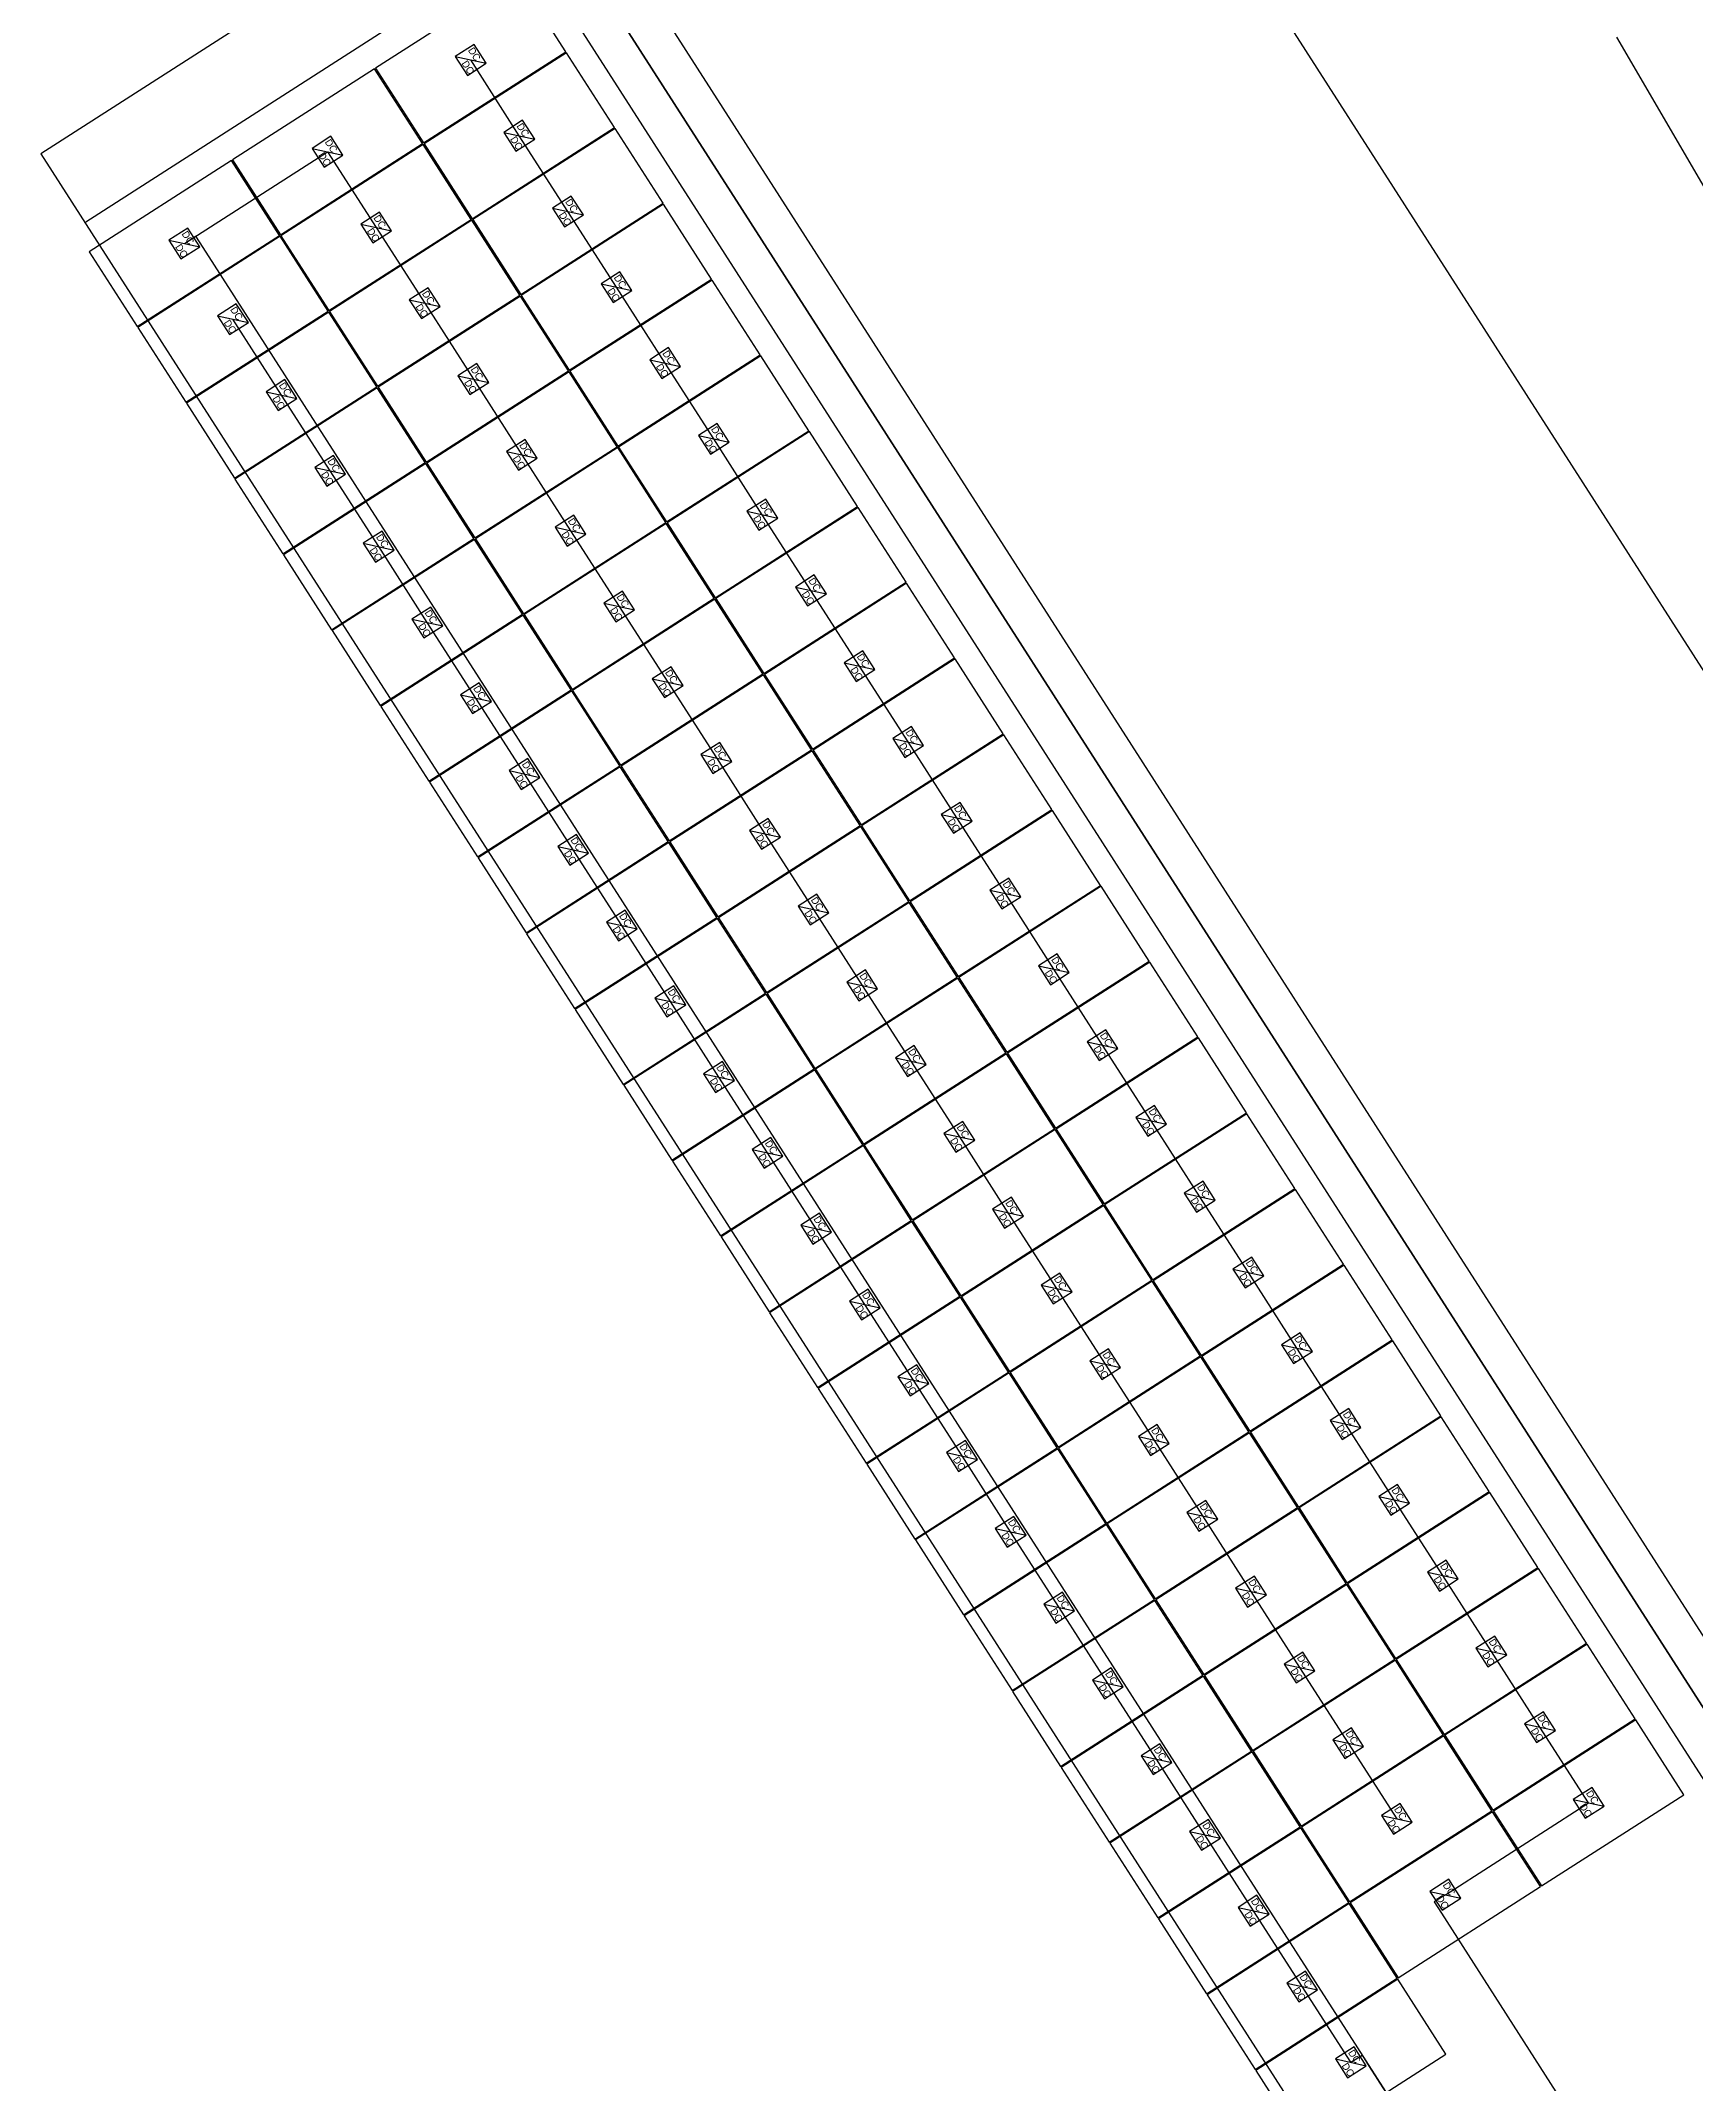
# Model space of a CAD drawing. Header units: feet. Extents: x 635 to 771, y -184 to -8.
# Drawn here: x 634.8 to 695.6, y -146.1 to -71 of the extents above; entities that cross this region are included whole.
import ezdxf

# ---------------------------------------------------------------- set-up
doc = ezdxf.new("R2010")
doc.units = ezdxf.units.FT
for name, color, linetype in [('Buildings', 7, 'CONTINUOUS'), ('Connections', 7, 'CONTINUOUS'), ('Modules', 7, 'CONTINUOUS'), ('Setbacks', 7, 'CONTINUOUS'), ('Strings', 7, 'CONTINUOUS')]:
    doc.layers.add(name, color=color, linetype=linetype)

msp = doc.modelspace()

# ---------------------------------------------------------------- linework, layer by layer
at = {"layer": 'Buildings', "color": 252}
for p, q in [((721.305, -133.751), (669.46, -52.895)), ((652.125, -64.01), (634.789, -75.126)), ((721.866, -172.778), (652.125, -64.01)), ((652.125, -64.01), (721.866, -172.778)), ((692.701, -70.841), (708.058, -97.22)), ((634.789, -75.126), (704.531, -183.893))]:
    msp.add_line(p, q, dxfattribs=at)
at = {"layer": 'Connections', "color": 91}
for p, q in [((640.063, -78.428), (640.478, -78.162)), ((640.478, -78.162), (640.743, -78.576)), ((640.743, -78.576), (686.623, -150.13)), ((686.41, -139.127), (685.996, -139.393)), ((685.996, -139.393), (686.261, -139.807)), ((686.261, -139.807), (691.057, -147.287)), ((682.934, -145.289), (683.348, -145.023)), ((683.348, -145.023), (683.614, -145.437)), ((683.614, -145.437), (686.623, -150.131))]:
    msp.add_line(p, q, dxfattribs=at)
at = {"layer": 'Modules', "color": 254}
for p, q in [((652.321, -68.626), (647.091, -71.98)), ((654.085, -71.377), (652.321, -68.626)), ((650.712, -71.112), (650.021, -71.554)), ((651.155, -71.802), (650.712, -71.112)), ((647.057, -72.001), (641.828, -75.354)), ((648.821, -74.752), (647.057, -72.001)), ((647.091, -71.98), (648.855, -74.73)), ((648.855, -74.73), (654.085, -71.377)), ((654.106, -71.413), (648.876, -74.766)), ((650.021, -71.554), (650.464, -72.245)), ((650.021, -71.554), (651.155, -71.802)), ((650.464, -72.245), (651.155, -71.802)), ((655.869, -74.164), (654.106, -71.413)), ((650.64, -77.517), (655.869, -74.164)), ((655.893, -74.196), (650.664, -77.549)), ((652.497, -73.898), (651.806, -74.341)), ((652.939, -74.589), (652.497, -73.898)), ((657.657, -76.947), (655.893, -74.196)), ((643.591, -78.105), (648.821, -74.752)), ((648.845, -74.788), (643.615, -78.141)), ((645.448, -74.486), (644.758, -74.929)), ((644.758, -74.929), (645.2, -75.62)), ((644.758, -74.929), (645.891, -75.177)), ((645.891, -75.177), (645.448, -74.486)), ((650.608, -77.538), (648.845, -74.788)), ((648.876, -74.766), (650.64, -77.517)), ((651.806, -74.341), (652.249, -75.032)), ((651.806, -74.341), (652.939, -74.589)), ((652.249, -75.032), (652.939, -74.589)), ((641.796, -75.376), (636.567, -78.729)), ((643.56, -78.126), (641.796, -75.376)), ((641.828, -75.354), (643.591, -78.105)), ((645.2, -75.62), (645.891, -75.177)), ((647.236, -77.273), (646.545, -77.716)), ((647.678, -77.964), (647.236, -77.273)), ((652.427, -80.3), (657.657, -76.947)), ((657.678, -76.983), (652.448, -80.336)), ((654.284, -76.681), (653.594, -77.124)), ((653.594, -77.124), (654.036, -77.815)), ((653.594, -77.124), (654.727, -77.372)), ((654.727, -77.372), (654.284, -76.681)), ((659.442, -79.733), (657.678, -76.983)), ((640.187, -77.861), (639.497, -78.304)), ((640.63, -78.552), (640.187, -77.861)), ((645.379, -80.892), (650.608, -77.538)), ((650.629, -77.571), (645.4, -80.924)), ((646.545, -77.716), (646.988, -78.406)), ((646.545, -77.716), (647.678, -77.964)), ((646.988, -78.406), (647.678, -77.964)), ((652.393, -80.321), (650.629, -77.571)), ((650.664, -77.549), (652.427, -80.3)), ((654.036, -77.815), (654.727, -77.372)), ((636.567, -78.729), (638.33, -81.48)), ((638.33, -81.48), (643.56, -78.126)), ((643.581, -78.159), (638.351, -81.512)), ((639.497, -78.304), (639.939, -78.994)), ((639.497, -78.304), (640.63, -78.552)), ((639.939, -78.994), (640.63, -78.552)), ((645.345, -80.909), (643.581, -78.159)), ((643.615, -78.141), (645.379, -80.892)), ((656.069, -79.468), (655.378, -79.911)), ((656.512, -80.158), (656.069, -79.468)), ((647.164, -83.675), (652.393, -80.321)), ((649.02, -80.056), (648.33, -80.499)), ((649.463, -80.747), (649.02, -80.056)), ((654.212, -83.087), (659.442, -79.733)), ((659.465, -79.769), (654.236, -83.122)), ((655.378, -79.911), (655.821, -80.601)), ((655.378, -79.911), (656.512, -80.158)), ((655.821, -80.601), (656.512, -80.158)), ((661.229, -82.52), (659.465, -79.769)), ((640.115, -84.263), (645.345, -80.909)), ((645.368, -80.945), (640.139, -84.298)), ((641.972, -80.644), (641.281, -81.087)), ((642.415, -81.335), (641.972, -80.644)), ((647.132, -83.696), (645.368, -80.945)), ((645.4, -80.924), (647.164, -83.675)), ((652.417, -80.357), (647.187, -83.71)), ((648.33, -80.499), (648.773, -81.189)), ((648.33, -80.499), (649.463, -80.747)), ((648.773, -81.189), (649.463, -80.747)), ((654.181, -83.108), (652.417, -80.357)), ((652.448, -80.336), (654.212, -83.087)), ((638.351, -81.512), (640.115, -84.263)), ((641.281, -81.087), (641.724, -81.777)), ((641.281, -81.087), (642.415, -81.335)), ((641.724, -81.777), (642.415, -81.335)), ((656, -85.873), (661.229, -82.52)), ((661.253, -82.556), (656.024, -85.909)), ((657.856, -82.255), (657.166, -82.697)), ((658.299, -82.945), (657.856, -82.255)), ((663.017, -85.307), (661.253, -82.556)), ((648.951, -86.461), (654.181, -83.108)), ((654.202, -83.144), (648.972, -86.497)), ((650.808, -82.843), (650.118, -83.285)), ((650.118, -83.285), (650.56, -83.976)), ((650.118, -83.285), (651.251, -83.533)), ((651.251, -83.533), (650.808, -82.843)), ((655.965, -85.895), (654.202, -83.144)), ((654.236, -83.122), (656, -85.873)), ((657.166, -82.697), (657.609, -83.388)), ((657.166, -82.697), (658.299, -82.945)), ((657.609, -83.388), (658.299, -82.945)), ((641.903, -87.049), (647.132, -83.696)), ((647.153, -83.732), (641.924, -87.085)), ((643.759, -83.431), (643.069, -83.873)), ((643.069, -83.873), (643.512, -84.564)), ((643.069, -83.873), (644.202, -84.121)), ((644.202, -84.121), (643.759, -83.431)), ((648.917, -86.483), (647.153, -83.732)), ((647.187, -83.71), (648.951, -86.461)), ((650.56, -83.976), (651.251, -83.533)), ((640.139, -84.298), (641.903, -87.049)), ((643.512, -84.564), (644.202, -84.121)), ((657.787, -88.66), (663.017, -85.307)), ((663.038, -85.343), (657.808, -88.696)), ((659.644, -85.041), (658.954, -85.484)), ((658.954, -85.484), (659.396, -86.174)), ((658.954, -85.484), (660.087, -85.732)), ((660.087, -85.732), (659.644, -85.041)), ((664.802, -88.093), (663.038, -85.343)), ((645.544, -86.217), (644.854, -86.66)), ((645.987, -86.908), (645.544, -86.217)), ((650.736, -89.248), (655.965, -85.895)), ((655.989, -85.931), (650.76, -89.284)), ((652.593, -85.629), (651.902, -86.072)), ((651.902, -86.072), (652.345, -86.763)), ((651.902, -86.072), (653.035, -86.32)), ((652.345, -86.763), (653.035, -86.32)), ((653.035, -86.32), (652.593, -85.629)), ((657.753, -88.681), (655.989, -85.931)), ((656.024, -85.909), (657.787, -88.66)), ((659.396, -86.174), (660.087, -85.732)), ((641.924, -87.085), (643.687, -89.836)), ((643.687, -89.836), (648.917, -86.483)), ((648.941, -86.519), (643.711, -89.872)), ((644.854, -86.66), (645.296, -87.351)), ((644.854, -86.66), (645.987, -86.908)), ((645.296, -87.351), (645.987, -86.908)), ((650.705, -89.269), (648.941, -86.519)), ((648.972, -86.497), (650.736, -89.248)), ((661.429, -87.828), (660.738, -88.271)), ((661.872, -88.518), (661.429, -87.828)), ((654.38, -88.416), (653.69, -88.859)), ((654.823, -89.106), (654.38, -88.416)), ((659.572, -91.447), (664.802, -88.093)), ((664.825, -88.126), (659.596, -91.479)), ((660.738, -88.271), (661.181, -88.961)), ((660.738, -88.271), (661.872, -88.518)), ((661.181, -88.961), (661.872, -88.518)), ((666.589, -90.876), (664.825, -88.126)), ((645.475, -92.623), (650.705, -89.269)), ((650.725, -89.305), (645.496, -92.658)), ((647.332, -89.004), (646.641, -89.447)), ((647.774, -89.694), (647.332, -89.004)), ((652.489, -92.056), (650.725, -89.305)), ((650.76, -89.284), (652.524, -92.035)), ((652.524, -92.035), (657.753, -88.681)), ((657.777, -88.717), (652.547, -92.07)), ((653.69, -88.859), (654.133, -89.549)), ((653.69, -88.859), (654.823, -89.106)), ((654.133, -89.549), (654.823, -89.106)), ((659.541, -91.468), (657.777, -88.717)), ((657.808, -88.696), (659.572, -91.447)), ((643.711, -89.872), (645.475, -92.623)), ((646.641, -89.447), (647.084, -90.137)), ((646.641, -89.447), (647.774, -89.694)), ((647.084, -90.137), (647.774, -89.694)), ((663.216, -90.611), (662.526, -91.054)), ((663.659, -91.301), (663.216, -90.611)), ((654.311, -94.821), (659.541, -91.468)), ((659.562, -91.5), (654.332, -94.853)), ((656.168, -91.203), (655.477, -91.645)), ((656.611, -91.893), (656.168, -91.203)), ((661.325, -94.251), (659.562, -91.5)), ((659.596, -91.479), (661.36, -94.23)), ((661.36, -94.23), (666.589, -90.876)), ((666.61, -90.912), (661.381, -94.265)), ((662.526, -91.054), (662.969, -91.744)), ((662.526, -91.054), (663.659, -91.301)), ((662.969, -91.744), (663.659, -91.301)), ((668.374, -93.663), (666.61, -90.912)), ((647.26, -95.409), (652.489, -92.056)), ((652.513, -92.088), (647.284, -95.441)), ((649.116, -91.791), (648.426, -92.233)), ((648.426, -92.233), (648.869, -92.924)), ((648.426, -92.233), (649.559, -92.481)), ((649.559, -92.481), (649.116, -91.791)), ((654.277, -94.839), (652.513, -92.088)), ((652.547, -92.07), (654.311, -94.821)), ((655.477, -91.645), (655.92, -92.336)), ((655.477, -91.645), (656.611, -91.893)), ((655.92, -92.336), (656.611, -91.893)), ((645.496, -92.658), (647.26, -95.409)), ((648.869, -92.924), (649.559, -92.481)), ((663.144, -97.016), (668.374, -93.663)), ((668.398, -93.699), (663.168, -97.052)), ((665.001, -93.398), (664.311, -93.84)), ((664.311, -93.84), (664.753, -94.531)), ((664.311, -93.84), (665.444, -94.088)), ((665.444, -94.088), (665.001, -93.398)), ((670.161, -96.45), (668.398, -93.699)), ((650.904, -94.574), (650.214, -95.016)), ((651.347, -95.264), (650.904, -94.574)), ((656.096, -97.604), (661.325, -94.251)), ((661.349, -94.287), (656.12, -97.64)), ((657.953, -93.986), (657.262, -94.428)), ((657.262, -94.428), (657.705, -95.119)), ((657.262, -94.428), (658.395, -94.676)), ((658.395, -94.676), (657.953, -93.986)), ((663.113, -97.038), (661.349, -94.287)), ((661.381, -94.265), (663.144, -97.016)), ((664.753, -94.531), (665.444, -94.088)), ((649.047, -98.192), (654.277, -94.839)), ((654.301, -94.875), (649.071, -98.228)), ((650.214, -95.016), (650.656, -95.707)), ((650.214, -95.016), (651.347, -95.264)), ((650.656, -95.707), (651.347, -95.264)), ((656.064, -97.626), (654.301, -94.875)), ((654.332, -94.853), (656.096, -97.604)), ((657.705, -95.119), (658.395, -94.676)), ((647.284, -95.441), (649.047, -98.192)), ((659.74, -96.772), (659.05, -97.215)), ((660.183, -97.463), (659.74, -96.772)), ((664.932, -99.803), (670.161, -96.45)), ((670.182, -96.485), (664.953, -99.839)), ((666.789, -96.184), (666.098, -96.627)), ((666.098, -96.627), (666.541, -97.317)), ((666.098, -96.627), (667.231, -96.875)), ((667.231, -96.875), (666.789, -96.184)), ((671.946, -99.236), (670.182, -96.485)), ((652.692, -97.36), (652.001, -97.803)), ((653.134, -98.051), (652.692, -97.36)), ((657.883, -100.391), (663.113, -97.038)), ((663.134, -97.073), (657.904, -100.427)), ((659.05, -97.215), (659.492, -97.905)), ((659.05, -97.215), (660.183, -97.463)), ((659.492, -97.905), (660.183, -97.463)), ((664.898, -99.824), (663.134, -97.073)), ((663.168, -97.052), (664.932, -99.803)), ((666.541, -97.317), (667.231, -96.875)), ((649.071, -98.228), (650.835, -100.979)), ((650.835, -100.979), (656.064, -97.626)), ((656.085, -97.661), (650.856, -101.015)), ((652.001, -97.803), (652.444, -98.493)), ((652.001, -97.803), (653.134, -98.051)), ((652.444, -98.493), (653.134, -98.051)), ((657.849, -100.412), (656.085, -97.661)), ((656.12, -97.64), (657.883, -100.391)), ((668.573, -98.971), (667.883, -99.414)), ((669.016, -99.661), (668.573, -98.971)), ((659.668, -103.177), (664.898, -99.824)), ((661.525, -99.559), (660.834, -100.002)), ((661.968, -100.249), (661.525, -99.559)), ((664.953, -99.839), (666.717, -102.589)), ((666.717, -102.589), (671.946, -99.236)), ((671.97, -99.272), (666.74, -102.625)), ((667.883, -99.414), (668.326, -100.104)), ((667.883, -99.414), (669.016, -99.661)), ((668.326, -100.104), (669.016, -99.661)), ((673.734, -102.023), (671.97, -99.272)), ((652.62, -103.765), (657.849, -100.412)), ((657.873, -100.448), (652.643, -103.801)), ((654.476, -100.147), (653.786, -100.59)), ((653.786, -100.59), (654.229, -101.28)), ((653.786, -100.59), (654.919, -100.837)), ((654.919, -100.837), (654.476, -100.147)), ((659.637, -103.199), (657.873, -100.448)), ((657.904, -100.427), (659.668, -103.177)), ((664.921, -99.86), (659.692, -103.213)), ((660.834, -100.002), (661.277, -100.692)), ((660.834, -100.002), (661.968, -100.249)), ((661.277, -100.692), (661.968, -100.249)), ((666.685, -102.611), (664.921, -99.86)), ((650.856, -101.015), (652.62, -103.765)), ((654.229, -101.28), (654.919, -100.837)), ((668.504, -105.376), (673.734, -102.023)), ((673.755, -102.055), (668.525, -105.408)), ((670.361, -101.757), (669.671, -102.2)), ((670.804, -102.448), (670.361, -101.757)), ((675.518, -104.806), (673.755, -102.055)), ((661.456, -105.964), (666.685, -102.611)), ((666.706, -102.647), (661.477, -106)), ((663.312, -102.346), (662.622, -102.788)), ((662.622, -102.788), (663.065, -103.479)), ((662.622, -102.788), (663.755, -103.036)), ((663.755, -103.036), (663.312, -102.346)), ((668.47, -105.398), (666.706, -102.647)), ((666.74, -102.625), (668.504, -105.376)), ((669.671, -102.2), (670.113, -102.891)), ((669.671, -102.2), (670.804, -102.448)), ((670.113, -102.891), (670.804, -102.448)), ((654.407, -106.552), (659.637, -103.199)), ((659.658, -103.235), (654.428, -106.588)), ((656.264, -102.934), (655.573, -103.376)), ((655.573, -103.376), (656.016, -104.067)), ((655.573, -103.376), (656.707, -103.624)), ((656.707, -103.624), (656.264, -102.934)), ((661.421, -105.986), (659.658, -103.235)), ((659.692, -103.213), (661.456, -105.964)), ((663.065, -103.479), (663.755, -103.036)), ((652.643, -103.801), (654.407, -106.552)), ((656.016, -104.067), (656.707, -103.624)), ((670.289, -108.159), (675.518, -104.806)), ((675.542, -104.842), (670.313, -108.195)), ((672.146, -104.54), (671.455, -104.983)), ((671.455, -104.983), (671.898, -105.674)), ((671.455, -104.983), (672.588, -105.231)), ((672.588, -105.231), (672.146, -104.54)), ((677.306, -107.593), (675.542, -104.842)), ((658.049, -105.72), (657.358, -106.163)), ((658.491, -106.411), (658.049, -105.72)), ((663.24, -108.751), (668.47, -105.398)), ((668.494, -105.43), (663.264, -108.783)), ((665.097, -105.132), (664.407, -105.575)), ((664.407, -105.575), (664.849, -106.265)), ((664.407, -105.575), (665.54, -105.823)), ((664.849, -106.265), (665.54, -105.823)), ((665.54, -105.823), (665.097, -105.132)), ((670.258, -108.181), (668.494, -105.43)), ((668.525, -105.408), (670.289, -108.159)), ((671.898, -105.674), (672.588, -105.231)), ((654.428, -106.588), (656.192, -109.339)), ((656.192, -109.339), (661.421, -105.986)), ((661.445, -106.018), (656.216, -109.371)), ((657.358, -106.163), (657.801, -106.853)), ((657.358, -106.163), (658.491, -106.411)), ((657.801, -106.853), (658.491, -106.411)), ((663.209, -108.769), (661.445, -106.018)), ((661.477, -106), (663.24, -108.751)), ((673.933, -107.327), (673.243, -107.77)), ((674.376, -108.018), (673.933, -107.327)), ((666.885, -107.915), (666.194, -108.358)), ((667.327, -108.606), (666.885, -107.915)), ((672.077, -110.946), (677.306, -107.593)), ((677.33, -107.628), (672.1, -110.982)), ((673.243, -107.77), (673.686, -108.46)), ((673.243, -107.77), (674.376, -108.018)), ((673.686, -108.46), (674.376, -108.018)), ((679.094, -110.379), (677.33, -107.628)), ((657.98, -112.122), (663.209, -108.769)), ((663.23, -108.804), (658, -112.158)), ((659.836, -108.503), (659.146, -108.946)), ((660.279, -109.194), (659.836, -108.503)), ((664.994, -111.555), (663.23, -108.804)), ((663.264, -108.783), (665.028, -111.534)), ((665.028, -111.534), (670.258, -108.181)), ((670.278, -108.216), (665.049, -111.57)), ((666.194, -108.358), (666.637, -109.048)), ((666.194, -108.358), (667.327, -108.606)), ((666.637, -109.048), (667.327, -108.606)), ((672.042, -110.967), (670.278, -108.216)), ((670.313, -108.195), (672.077, -110.946)), ((656.216, -109.371), (657.98, -112.122)), ((659.146, -108.946), (659.589, -109.636)), ((659.146, -108.946), (660.279, -109.194)), ((659.589, -109.636), (660.279, -109.194)), ((675.721, -110.114), (675.03, -110.556)), ((676.164, -110.804), (675.721, -110.114)), ((666.813, -114.32), (672.042, -110.967)), ((672.066, -111.003), (666.837, -114.356)), ((668.669, -110.702), (667.979, -111.144)), ((669.112, -111.392), (668.669, -110.702)), ((673.83, -113.754), (672.066, -111.003)), ((672.1, -110.982), (673.864, -113.732)), ((673.864, -113.732), (679.094, -110.379)), ((679.115, -110.415), (673.885, -113.768)), ((675.03, -110.556), (675.473, -111.247)), ((675.03, -110.556), (676.164, -110.804)), ((675.473, -111.247), (676.164, -110.804)), ((680.878, -113.166), (679.115, -110.415)), ((659.764, -114.908), (664.994, -111.555)), ((665.018, -111.591), (659.788, -114.944)), ((661.621, -111.29), (660.93, -111.732)), ((660.93, -111.732), (661.373, -112.423)), ((660.93, -111.732), (662.064, -111.98)), ((662.064, -111.98), (661.621, -111.29)), ((666.781, -114.342), (665.018, -111.591)), ((665.049, -111.57), (666.813, -114.32)), ((667.979, -111.144), (668.422, -111.835)), ((667.979, -111.144), (669.112, -111.392)), ((668.422, -111.835), (669.112, -111.392)), ((658, -112.158), (659.764, -114.908)), ((661.373, -112.423), (662.064, -111.98)), ((675.649, -116.519), (680.878, -113.166)), ((680.902, -113.202), (675.673, -116.555)), ((677.506, -112.9), (676.815, -113.343)), ((676.815, -113.343), (677.258, -114.034)), ((676.815, -113.343), (677.948, -113.591)), ((677.948, -113.591), (677.506, -112.9)), ((682.666, -115.952), (680.902, -113.202)), ((663.409, -114.076), (662.718, -114.519)), ((663.851, -114.767), (663.409, -114.076)), ((668.6, -117.107), (673.83, -113.754)), ((673.854, -113.79), (668.624, -117.143)), ((670.457, -113.488), (669.767, -113.931)), ((669.767, -113.931), (670.209, -114.622)), ((669.767, -113.931), (670.9, -114.179)), ((670.9, -114.179), (670.457, -113.488)), ((675.617, -116.54), (673.854, -113.79)), ((673.885, -113.768), (675.649, -116.519)), ((677.258, -114.034), (677.948, -113.591)), ((661.552, -117.695), (666.781, -114.342)), ((666.802, -114.378), (661.573, -117.731)), ((662.718, -114.519), (663.161, -115.21)), ((662.718, -114.519), (663.851, -114.767)), ((663.161, -115.21), (663.851, -114.767)), ((668.566, -117.128), (666.802, -114.378)), ((666.837, -114.356), (668.6, -117.107)), ((670.209, -114.622), (670.9, -114.179)), ((659.788, -114.944), (661.552, -117.695)), ((672.245, -116.275), (671.554, -116.718)), ((672.687, -116.966), (672.245, -116.275)), ((677.436, -119.306), (682.666, -115.952)), ((682.687, -115.985), (677.457, -119.338)), ((679.293, -115.687), (678.603, -116.13)), ((678.603, -116.13), (679.045, -116.82)), ((678.603, -116.13), (679.736, -116.378)), ((679.736, -116.378), (679.293, -115.687)), ((684.451, -118.735), (682.687, -115.985)), ((665.193, -116.863), (664.503, -117.306)), ((665.636, -117.554), (665.193, -116.863)), ((670.388, -119.894), (675.617, -116.54)), ((675.638, -116.573), (670.409, -119.926)), ((671.554, -116.718), (671.997, -117.408)), ((671.554, -116.718), (672.687, -116.966)), ((671.997, -117.408), (672.687, -116.966)), ((677.402, -119.323), (675.638, -116.573)), ((675.673, -116.555), (677.436, -119.306)), ((679.045, -116.82), (679.736, -116.378)), ((661.573, -117.731), (663.337, -120.482)), ((663.337, -120.482), (668.566, -117.128)), ((668.59, -117.164), (663.36, -120.517)), ((664.503, -117.306), (664.945, -117.996)), ((664.503, -117.306), (665.636, -117.554)), ((664.945, -117.996), (665.636, -117.554)), ((670.354, -119.915), (668.59, -117.164)), ((668.624, -117.143), (670.388, -119.894)), ((681.078, -118.47), (680.387, -118.913)), ((681.521, -119.16), (681.078, -118.47)), ((672.173, -122.677), (677.402, -119.323)), ((677.426, -119.359), (672.196, -122.712)), ((674.029, -119.058), (673.339, -119.501)), ((674.472, -119.749), (674.029, -119.058)), ((679.19, -122.11), (677.426, -119.359)), ((677.457, -119.338), (679.221, -122.089)), ((679.221, -122.089), (684.451, -118.735)), ((684.474, -118.771), (679.245, -122.124)), ((680.387, -118.913), (680.83, -119.603)), ((680.387, -118.913), (681.521, -119.16)), ((680.83, -119.603), (681.521, -119.16)), ((686.238, -121.522), (684.474, -118.771)), ((665.124, -123.268), (670.354, -119.915)), ((670.377, -119.947), (665.148, -123.3)), ((666.981, -119.65), (666.29, -120.092)), ((666.29, -120.092), (666.733, -120.783)), ((666.29, -120.092), (667.424, -120.34)), ((667.424, -120.34), (666.981, -119.65)), ((672.141, -122.698), (670.377, -119.947)), ((670.409, -119.926), (672.173, -122.677)), ((673.339, -119.501), (673.782, -120.191)), ((673.339, -119.501), (674.472, -119.749)), ((673.782, -120.191), (674.472, -119.749)), ((663.36, -120.517), (665.124, -123.268)), ((666.733, -120.783), (667.424, -120.34)), ((681.009, -124.875), (686.238, -121.522)), ((686.259, -121.558), (681.03, -124.911)), ((682.865, -121.257), (682.175, -121.699)), ((683.308, -121.947), (682.865, -121.257)), ((688.023, -124.309), (686.259, -121.558)), ((673.96, -125.463), (679.19, -122.11)), ((679.211, -122.146), (673.981, -125.499)), ((675.817, -121.845), (675.126, -122.287)), ((675.126, -122.287), (675.569, -122.978)), ((675.126, -122.287), (676.26, -122.535)), ((676.26, -122.535), (675.817, -121.845)), ((680.974, -124.897), (679.211, -122.146)), ((679.245, -122.124), (681.009, -124.875)), ((682.175, -121.699), (682.618, -122.39)), ((682.175, -121.699), (683.308, -121.947)), ((682.618, -122.39), (683.308, -121.947)), ((666.912, -126.051), (672.141, -122.698)), ((672.162, -122.734), (666.933, -126.087)), ((668.768, -122.433), (668.078, -122.875)), ((668.078, -122.875), (668.521, -123.566)), ((668.078, -122.875), (669.211, -123.123)), ((668.521, -123.566), (669.211, -123.123)), ((669.211, -123.123), (668.768, -122.433)), ((673.926, -125.485), (672.162, -122.734)), ((672.196, -122.712), (673.96, -125.463)), ((675.569, -122.978), (676.26, -122.535)), ((665.148, -123.3), (666.912, -126.051)), ((682.793, -127.662), (688.023, -124.309)), ((688.047, -124.345), (682.817, -127.698)), ((684.65, -124.043), (683.96, -124.486)), ((683.96, -124.486), (684.402, -125.176)), ((683.96, -124.486), (685.093, -124.734)), ((685.093, -124.734), (684.65, -124.043)), ((689.811, -127.095), (688.047, -124.345)), ((670.553, -125.219), (669.863, -125.662)), ((670.996, -125.91), (670.553, -125.219)), ((675.745, -128.25), (680.974, -124.897)), ((680.998, -124.933), (675.769, -128.286)), ((677.602, -124.631), (676.911, -125.074)), ((676.911, -125.074), (677.354, -125.765)), ((676.911, -125.074), (678.044, -125.322)), ((677.354, -125.765), (678.044, -125.322)), ((678.044, -125.322), (677.602, -124.631)), ((682.762, -127.683), (680.998, -124.933)), ((681.03, -124.911), (682.793, -127.662)), ((684.402, -125.176), (685.093, -124.734)), ((666.933, -126.087), (668.696, -128.838)), ((668.696, -128.838), (673.926, -125.485)), ((673.95, -125.521), (668.72, -128.874)), ((669.863, -125.662), (670.305, -126.353)), ((669.863, -125.662), (670.996, -125.91)), ((670.305, -126.353), (670.996, -125.91)), ((675.714, -128.271), (673.95, -125.521)), ((673.981, -125.499), (675.745, -128.25)), ((686.438, -126.83), (685.747, -127.273)), ((686.88, -127.52), (686.438, -126.83)), ((679.389, -127.418), (678.699, -127.861)), ((679.832, -128.108), (679.389, -127.418)), ((684.581, -130.449), (689.811, -127.095)), ((689.831, -127.131), (684.602, -130.484)), ((685.747, -127.273), (686.19, -127.963)), ((685.747, -127.273), (686.88, -127.52)), ((686.19, -127.963), (686.88, -127.52)), ((691.595, -129.882), (689.831, -127.131)), ((670.484, -131.625), (675.714, -128.271)), ((675.734, -128.307), (670.505, -131.66)), ((672.341, -128.006), (671.65, -128.449)), ((672.783, -128.696), (672.341, -128.006)), ((677.498, -131.058), (675.734, -128.307)), ((675.769, -128.286), (677.533, -131.037)), ((677.533, -131.037), (682.762, -127.683)), ((682.783, -127.719), (677.553, -131.072)), ((678.699, -127.861), (679.141, -128.551)), ((678.699, -127.861), (679.832, -128.108)), ((679.141, -128.551), (679.832, -128.108)), ((684.547, -130.47), (682.783, -127.719)), ((682.817, -127.698), (684.581, -130.449)), ((668.72, -128.874), (670.484, -131.625)), ((671.65, -128.449), (672.093, -129.139)), ((671.65, -128.449), (672.783, -128.696)), ((672.093, -129.139), (672.783, -128.696)), ((686.366, -133.235), (691.595, -129.882)), ((688.222, -129.617), (687.532, -130.059)), ((688.665, -130.307), (688.222, -129.617)), ((679.317, -133.823), (684.547, -130.47)), ((684.571, -130.502), (679.341, -133.855)), ((681.174, -130.205), (680.483, -130.647)), ((681.617, -130.895), (681.174, -130.205)), ((686.334, -133.253), (684.571, -130.502)), ((684.602, -130.484), (686.366, -133.235)), ((691.619, -129.914), (686.389, -133.267)), ((687.532, -130.059), (687.975, -130.75)), ((687.532, -130.059), (688.665, -130.307)), ((687.975, -130.75), (688.665, -130.307)), ((693.383, -132.665), (691.619, -129.914)), ((672.269, -134.411), (677.498, -131.058)), ((677.522, -131.094), (672.292, -134.447)), ((674.125, -130.793), (673.435, -131.235)), ((673.435, -131.235), (673.878, -131.926)), ((673.435, -131.235), (674.568, -131.483)), ((674.568, -131.483), (674.125, -130.793)), ((679.286, -133.845), (677.522, -131.094)), ((677.553, -131.072), (679.317, -133.823)), ((680.483, -130.647), (680.926, -131.338)), ((680.483, -130.647), (681.617, -130.895)), ((680.926, -131.338), (681.617, -130.895)), ((670.505, -131.66), (672.269, -134.411)), ((673.878, -131.926), (674.568, -131.483)), ((688.153, -136.018), (693.383, -132.665)), ((693.407, -132.701), (688.177, -136.054)), ((690.01, -132.4), (689.32, -132.842)), ((689.32, -132.842), (689.762, -133.533)), ((689.32, -132.842), (690.453, -133.09)), ((690.453, -133.09), (690.01, -132.4)), ((695.17, -135.452), (693.407, -132.701)), ((675.913, -133.579), (675.223, -134.022)), ((676.356, -134.27), (675.913, -133.579)), ((681.105, -136.606), (686.334, -133.253)), ((686.355, -133.289), (681.126, -136.642)), ((682.962, -132.988), (682.271, -133.43)), ((682.271, -133.43), (682.714, -134.121)), ((682.271, -133.43), (683.404, -133.678)), ((683.404, -133.678), (682.962, -132.988)), ((688.119, -136.04), (686.355, -133.289)), ((686.389, -133.267), (688.153, -136.018)), ((689.762, -133.533), (690.453, -133.09)), ((674.056, -137.198), (679.286, -133.845)), ((679.307, -133.877), (674.077, -137.23)), ((675.223, -134.022), (675.665, -134.712)), ((675.223, -134.022), (676.356, -134.27)), ((675.665, -134.712), (676.356, -134.27)), ((681.071, -136.628), (679.307, -133.877)), ((679.341, -133.855), (681.105, -136.606)), ((682.714, -134.121), (683.404, -133.678)), ((672.292, -134.447), (674.056, -137.198)), ((684.746, -135.774), (684.056, -136.217)), ((685.189, -136.465), (684.746, -135.774)), ((689.941, -138.805), (695.17, -135.452)), ((691.798, -135.186), (691.107, -135.629)), ((691.107, -135.629), (691.55, -136.319)), ((691.107, -135.629), (692.24, -135.877)), ((691.55, -136.319), (692.24, -135.877)), ((692.24, -135.877), (691.798, -135.186)), ((675.841, -139.981), (681.071, -136.628)), ((677.698, -136.362), (677.007, -136.805)), ((678.14, -137.053), (677.698, -136.362)), ((681.126, -136.642), (682.889, -139.393)), ((682.889, -139.393), (688.119, -136.04)), ((688.143, -136.075), (682.913, -139.429)), ((684.056, -136.217), (684.498, -136.907)), ((684.056, -136.217), (685.189, -136.465)), ((684.498, -136.907), (685.189, -136.465)), ((689.907, -138.826), (688.143, -136.075)), ((688.177, -136.054), (689.941, -138.805)), ((674.077, -137.23), (675.841, -139.981)), ((681.094, -136.663), (675.865, -140.017)), ((677.007, -136.805), (677.45, -137.495)), ((677.007, -136.805), (678.14, -137.053)), ((677.45, -137.495), (678.14, -137.053)), ((682.858, -139.414), (681.094, -136.663)), ((684.677, -142.179), (689.907, -138.826)), ((686.534, -138.561), (685.843, -139.004)), ((686.977, -139.251), (686.534, -138.561)), ((677.629, -142.767), (682.858, -139.414)), ((682.879, -139.45), (677.649, -142.803)), ((679.485, -139.149), (678.795, -139.592)), ((678.795, -139.592), (679.238, -140.282)), ((678.795, -139.592), (679.928, -139.839)), ((679.928, -139.839), (679.485, -139.149)), ((684.643, -142.201), (682.879, -139.45)), ((682.913, -139.429), (684.677, -142.179)), ((685.843, -139.004), (686.286, -139.694)), ((685.843, -139.004), (686.977, -139.251)), ((686.286, -139.694), (686.977, -139.251)), ((675.865, -140.017), (677.629, -142.767)), ((679.238, -140.282), (679.928, -139.839)), ((679.413, -145.554), (684.643, -142.201)), ((684.667, -142.237), (679.437, -145.59)), ((681.27, -141.936), (680.58, -142.378)), ((680.58, -142.378), (681.022, -143.069)), ((680.58, -142.378), (681.713, -142.626)), ((681.022, -143.069), (681.713, -142.626)), ((681.713, -142.626), (681.27, -141.936)), ((686.43, -144.988), (684.667, -142.237)), ((677.649, -142.803), (679.413, -145.554)), ((683.058, -144.722), (682.367, -145.165)), ((683.5, -145.413), (683.058, -144.722)), ((679.437, -145.59), (681.201, -148.341)), ((681.201, -148.341), (686.43, -144.988)), ((682.367, -145.165), (682.81, -145.855)), ((682.367, -145.165), (683.5, -145.413)), ((682.81, -145.855), (683.5, -145.413))]:
    msp.add_line(p, q, dxfattribs=at)
at = {"layer": 'Setbacks', "color": 2}
for p, q in [((654.935, -65.776), (721.435, -169.487)), ((652.557, -67.301), (636.438, -77.636)), ((719.056, -171.012), (652.557, -67.301))]:
    msp.add_line(p, q, dxfattribs=at)
at = {"layer": 'Strings', "color": 11}
for p, q in [((652.373, -74.465), (650.588, -71.678)), ((640.063, -78.428), (645.324, -75.053)), ((645.324, -75.053), (647.112, -77.84)), ((654.16, -77.248), (652.373, -74.465)), ((655.945, -80.035), (654.16, -77.248)), ((647.112, -77.84), (648.897, -80.623)), ((657.733, -82.821), (655.945, -80.035)), ((648.897, -80.623), (650.684, -83.409)), ((643.636, -83.997), (641.848, -81.211)), ((659.52, -85.608), (657.733, -82.821)), ((645.42, -86.784), (643.636, -83.997)), ((650.684, -83.409), (652.469, -86.196)), ((652.469, -86.196), (654.256, -88.983)), ((661.305, -88.395), (659.52, -85.608)), ((647.208, -89.571), (645.42, -86.784)), ((663.093, -91.178), (661.305, -88.395)), ((654.256, -88.983), (656.044, -91.769)), ((648.993, -92.357), (647.208, -89.571)), ((664.877, -93.964), (663.093, -91.178)), ((656.044, -91.769), (657.829, -94.552)), ((650.78, -95.14), (648.993, -92.357)), ((657.829, -94.552), (659.616, -97.339)), ((666.665, -96.751), (664.877, -93.964)), ((652.568, -97.927), (650.78, -95.14)), ((668.45, -99.537), (666.665, -96.751)), ((659.616, -97.339), (661.401, -100.125)), ((654.352, -100.713), (652.568, -97.927)), ((670.237, -102.324), (668.45, -99.537)), ((661.401, -100.125), (663.189, -102.912)), ((656.14, -103.5), (654.352, -100.713)), ((672.022, -105.107), (670.237, -102.324)), ((657.925, -106.287), (656.14, -103.5)), ((663.189, -102.912), (664.973, -105.699)), ((673.809, -107.894), (672.022, -105.107)), ((664.973, -105.699), (666.761, -108.482)), ((659.712, -109.07), (657.925, -106.287)), ((675.597, -110.68), (673.809, -107.894)), ((666.761, -108.482), (668.546, -111.268)), ((661.497, -111.856), (659.712, -109.07)), ((677.382, -113.467), (675.597, -110.68)), ((663.285, -114.643), (661.497, -111.856)), ((668.546, -111.268), (670.333, -114.055)), ((670.333, -114.055), (672.121, -116.842)), ((679.169, -116.254), (677.382, -113.467)), ((665.069, -117.43), (663.285, -114.643)), ((680.954, -119.037), (679.169, -116.254)), ((672.121, -116.842), (673.905, -119.625)), ((666.857, -120.216), (665.069, -117.43)), ((682.742, -121.823), (680.954, -119.037)), ((673.905, -119.625), (675.693, -122.411)), ((668.645, -122.999), (666.857, -120.216)), ((684.526, -124.61), (682.742, -121.823)), ((670.429, -125.786), (668.645, -122.999)), ((675.693, -122.411), (677.478, -125.198)), ((686.314, -127.397), (684.526, -124.61)), ((677.478, -125.198), (679.265, -127.985)), ((672.217, -128.573), (670.429, -125.786)), ((688.099, -130.183), (686.314, -127.397)), ((679.265, -127.985), (681.05, -130.771)), ((674.002, -131.359), (672.217, -128.573)), ((689.886, -132.966), (688.099, -130.183)), ((675.789, -134.146), (674.002, -131.359)), ((681.05, -130.771), (682.838, -133.554)), ((682.838, -133.554), (684.622, -136.341)), ((691.674, -135.753), (689.886, -132.966)), ((677.574, -136.929), (675.789, -134.146)), ((686.41, -139.127), (691.674, -135.753)), ((679.361, -139.715), (677.574, -136.929)), ((681.146, -142.502), (679.361, -139.715)), ((682.934, -145.289), (681.146, -142.502))]:
    msp.add_line(p, q, dxfattribs=at)

# ---------------------------------------------------------------- texts
at = {"layer": 'Modules'}
for rotation, p in [(-57.33218, (650.476, -71.321)), (-57.33218, (650.24, -71.804)), (-57.33218, (652.261, -74.108)), (-57.33218, (644.976, -75.179)), (-57.33218, (645.212, -74.696)), (-57.33218, (652.025, -74.591)), (-57.33218, (653.812, -77.374)), (-57.33218, (654.048, -76.891)), (-57.33217, (639.951, -78.071)), (-57.33218, (646.764, -77.965)), (-57.33218, (647, -77.483)), (-57.33217, (639.715, -78.553)), (-57.33218, (655.833, -79.678)), (-57.33218, (648.785, -80.266)), (-57.33218, (655.597, -80.16)), (-57.33218, (641.736, -80.854)), (-57.33218, (648.548, -80.748)), (-57.33218, (641.5, -81.336)), (-57.33218, (657.621, -82.464)), (-57.33218, (650.572, -83.052)), (-57.33218, (657.385, -82.947)), (-57.33218, (643.288, -84.123)), (-57.33218, (643.524, -83.64)), (-57.33218, (650.336, -83.535)), (-57.33218, (659.408, -85.251)), (-57.33218, (645.308, -86.427)), (-57.33218, (652.121, -86.322)), (-57.33218, (652.357, -85.839)), (-57.33218, (659.172, -85.734)), (-57.33218, (645.072, -86.91)), (-57.33218, (654.144, -88.626)), (-57.33218, (660.957, -88.52)), (-57.33218, (661.193, -88.038)), (-57.33218, (647.096, -89.214)), (-57.33218, (653.908, -89.108)), (-57.33218, (646.86, -89.696)), (-57.33218, (662.981, -90.821)), (-57.33218, (655.932, -91.412)), (-57.33218, (662.744, -91.303)), (-57.33218, (648.881, -92)), (-57.33218, (655.696, -91.895)), (-57.33218, (648.645, -92.483)), (-57.33218, (664.765, -93.607)), (-57.33218, (657.481, -94.678)), (-57.33218, (657.717, -94.195)), (-57.33218, (664.529, -94.09)), (-57.33218, (650.432, -95.266)), (-57.33218, (650.668, -94.783)), (-57.33218, (666.317, -96.877)), (-57.33218, (666.553, -96.394)), (-57.33218, (652.456, -97.57)), (-57.33218, (659.268, -97.465)), (-57.33218, (659.504, -96.982)), (-57.33218, (652.22, -98.053)), (-57.33218, (668.338, -99.181)), (-57.33218, (661.289, -99.769)), (-57.33218, (668.101, -99.663)), (-57.33218, (654.241, -100.357)), (-57.33218, (661.053, -100.251)), (-57.33218, (654.004, -100.839)), (-57.33218, (670.125, -101.967)), (-57.33218, (663.077, -102.555)), (-57.33218, (669.889, -102.45)), (-57.33218, (655.792, -103.626)), (-57.33218, (656.028, -103.143)), (-57.33218, (662.841, -103.038)), (-57.33218, (671.91, -104.75)), (-57.33218, (657.813, -105.93)), (-57.33218, (664.625, -105.824)), (-57.33218, (664.861, -105.342)), (-57.33218, (671.674, -105.233)), (-57.33218, (657.577, -106.412)), (-57.33218, (666.649, -108.125)), (-57.33218, (673.461, -108.019)), (-57.33218, (673.697, -107.537)), (-57.33218, (659.6, -108.713)), (-57.33218, (666.413, -108.607)), (-57.33218, (659.364, -109.195)), (-57.33218, (675.485, -110.323)), (-57.33218, (668.434, -110.911)), (-57.33218, (675.249, -110.806)), (-57.33218, (661.149, -111.982)), (-57.33218, (661.385, -111.499)), (-57.33218, (668.197, -111.394)), (-57.33218, (677.27, -113.11)), (-57.33218, (669.985, -114.181)), (-57.33218, (670.221, -113.698)), (-57.33218, (677.034, -113.593)), (-57.33218, (662.937, -114.769)), (-57.33218, (663.173, -114.286)), (-57.33218, (672.009, -116.485)), (-57.33218, (678.821, -116.379)), (-57.33218, (679.057, -115.897)), (-57.33218, (664.957, -117.073)), (-57.33218, (671.773, -116.967)), (-57.33218, (664.721, -117.555)), (-57.33218, (680.842, -118.68)), (-57.33218, (673.794, -119.268)), (-57.33218, (680.606, -119.162)), (-57.33218, (666.745, -119.859)), (-57.33218, (673.557, -119.75)), (-57.33218, (666.509, -120.342)), (-57.33218, (682.63, -121.466)), (-57.33218, (675.581, -122.054)), (-57.33218, (682.394, -121.949)), (-57.33218, (668.296, -123.125)), (-57.33218, (668.533, -122.642)), (-57.33218, (675.345, -122.537)), (-57.33218, (684.178, -124.736)), (-57.33218, (684.414, -124.253)), (-57.33218, (670.317, -125.429)), (-57.33218, (677.13, -125.324)), (-57.33218, (677.366, -124.841)), (-57.33218, (670.081, -125.912)), (-57.33218, (679.153, -127.628)), (-57.33218, (685.966, -127.522)), (-57.33218, (686.202, -127.04)), (-57.33218, (672.105, -128.216)), (-57.33218, (678.917, -128.11)), (-57.33218, (671.869, -128.698)), (-57.33218, (687.987, -129.826)), (-57.33218, (680.938, -130.414)), (-57.33218, (687.75, -130.309)), (-57.33218, (673.653, -131.485)), (-57.33218, (673.89, -131.002)), (-57.33218, (680.702, -130.897)), (-57.33218, (689.774, -132.609)), (-57.33218, (682.49, -133.68)), (-57.33218, (682.726, -133.197)), (-57.33218, (689.538, -133.092)), (-57.33218, (675.441, -134.272)), (-57.33218, (675.677, -133.789)), (-57.33218, (684.51, -135.984)), (-57.33218, (691.326, -135.879)), (-57.33218, (691.562, -135.396)), (-57.33218, (677.462, -136.572)), (-57.33218, (684.274, -136.467)), (-57.33218, (677.226, -137.055)), (-57.33218, (686.298, -138.771)), (-57.33218, (679.249, -139.359)), (-57.33218, (686.062, -139.253)), (-57.33218, (679.013, -139.841)), (-57.33218, (680.798, -142.628)), (-57.33218, (681.034, -142.145)), (-57.33218, (682.822, -144.932)), (-57.33218, (682.586, -145.414))]:
    msp.add_text('DC', height=0.2625, rotation=rotation, dxfattribs=at).set_placement(p)

doc.saveas('drawing.dxf')
